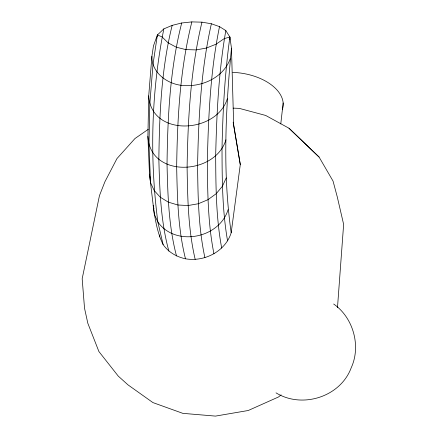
<?xml version="1.0" encoding="UTF-8"?>
<svg xmlns="http://www.w3.org/2000/svg" width="438" height="438" viewBox="0 0 438 438"><rect width="100%" height="100%" fill="white"/><g stroke="black" fill="none" stroke-linecap="round" stroke-linejoin="round"><path stroke-width="0.66" d="M163.128 244.618L157.844 221.962L154.258 214.138L149.489 174.16L147.907 136.426L148.723 95.829L151.893 56.343L153.47 45.88L157.395 34.991L163.845 28.886L172.172 25.366L181.71 22.99L191.855 21.9L201.956 22.163L211.384 23.772L219.515 26.636L225.816 30.583L229.884 37.044L231.472 48.213L233.668 124.874L240.287 164.584L231.193 232.742C225.373 251.5 204.305 262.105 185.488 258.798C176.58 256.903 168.4 252.151 163.128 244.618C157.165 232.54 155.041 218.896 153.201 205.657L153.968 208.937M231.193 232.742C222.455 171.652 225.625 109.423 231.472 48.213M337.484 307.69L343.633 224.365L337.244 196.782L333.044 181.097L319.088 157.061L288.987 128.23L265.663 115.446L239.247 108.367L233.125 108.131M280.774 123.921L283.156 102.963M226.232 177.921L222.378 186.314L216.142 193.755L207.941 199.706L198.348 203.736L188.05 205.537L177.795 204.989L168.307 202.137L160.264 197.209L154.214 190.568L150.552 182.701L148.98 144.912L149.801 104.173L152.988 64.452L157.395 34.991L161.918 36.787L168.039 42.776L176.158 47.151L185.723 49.593L196.054 49.91L206.413 48.06L216.054 44.189L224.289 38.571L229.884 37.044C224.787 73.869 222.822 111.033 222.017 148.181C222.11 179.142 222.236 210.295 227.574 240.889M225.816 30.583C218.628 71.832 216.673 113.814 215.671 155.616C215.846 186.511 216.027 217.615 221.699 248.094M219.515 26.636C210.388 70.978 208.4 116.431 207.327 161.578C207.612 192.419 207.88 223.484 213.963 253.843M211.384 23.772C200.889 70.266 198.518 118.123 197.571 165.63C197.976 196.421 198.359 227.475 204.913 257.703M201.956 22.163C190.546 69.686 187.886 118.764 187.097 167.469C187.628 198.233 188.148 229.288 195.184 259.395M191.855 21.9C179.996 69.264 177.335 118.326 176.662 166.971C177.319 197.724 177.987 228.8 185.488 258.798M181.71 22.99C169.966 69.04 167.639 116.853 167.02 164.179C167.787 194.943 168.608 226.046 176.509 255.967M172.172 25.366C161.283 69.073 159.443 114.455 158.846 159.312C159.7 190.097 160.664 221.245 168.882 251.122M163.845 28.886C151.225 92.232 149.517 157.921 157.844 221.962C175.392 247.103 219.394 238.447 228.072 209.676M225.937 139.815C215.272 175.277 149.993 178.655 147.907 136.426M227.3 98.769C216.646 133.617 151.159 137.461 148.723 95.829M230.213 58.807C223.112 78.347 200.5 87.857 180.823 85.268C166.237 83.346 151.597 72.139 151.893 56.343M281.13 394.879L278.486 396.992L248.231 410.505L215.474 416.1L182.838 413.352L152.922 402.588L127.973 384.849L118.26 376.111L98.9 351.533L87.819 323.255L84.523 308.193L82.174 278.738L99.453 195.644L104.896 181.786L116.973 158.567L134.97 138.534L148.258 129.325M276.022 392.859C302.176 408.972 340.512 396.938 351.249 367.685C361.23 345.993 353.242 317.588 333.674 304.021M319.088 157.061L288.987 128.23M233.191 122.186L233.668 124.874M240.287 164.584L233.23 122.815M159.377 235.003L159.618 236.925M149.489 174.16L150.552 182.701M157.395 34.991L157.477 36.195M229.884 37.044L229.955 39.469M232.731 72.39A46.269 27.249 8.1 0 1 282.406 109.401"/></g></svg>
